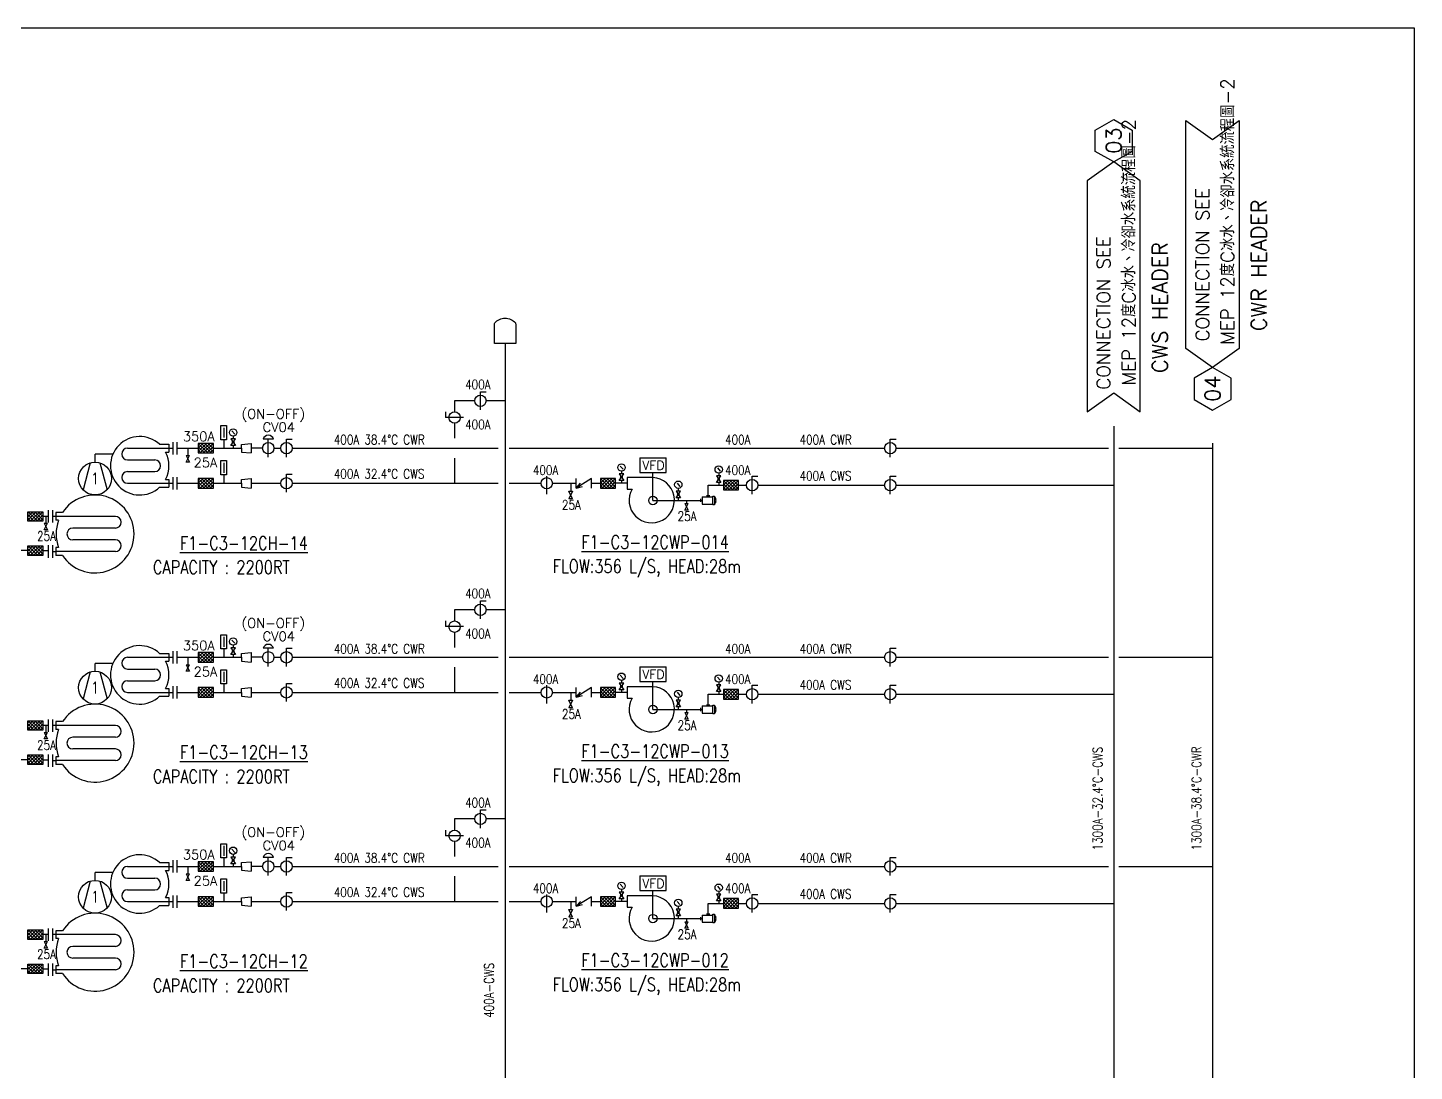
# Model space of a CAD drawing. Header units: millimetres. Extents: x 29 to 762, y -2577 to -1931.
# Drawn here: x 410.6 to 761.7, y -2195.6 to -1931.2 of the extents above; entities that cross this region are included whole.
import ezdxf
from ezdxf.enums import TextEntityAlignment as Align

# ---------------------------------------------------------------- set-up
doc = ezdxf.new("R2010")
doc.units = ezdxf.units.MM
for name, color, linetype in [('M-CWTR-COND', 6, 'Continuous'), ('M-CWTR-TEXT', 7, 'Continuous'), ('M-CWTR-VAVE', 2, 'Continuous'), ('M-HVAC-VALVE-FUTURE', 8, 'Continuous'), ('M-P-CWS-D-32.4', 17, 'Continuous'), ('M-P-TXT2.5', 7, 'Continuous'), ('TXT3', 246, 'Continuous')]:
    doc.layers.add(name, color=color, linetype=linetype)
doc.styles.add('AA-TXT', font='simplex.shx', dxfattribs={"width": 0.8, "bigfont": 'chineset.shx'})
doc.styles.add('LK-TXT2-P', font='romans.shx', dxfattribs={"width": 0.8, "bigfont": 'chineset.shx'})
doc.styles.add('LK-TXT3-P', font='romans.shx', dxfattribs={"bigfont": 'chineset.shx'})

# ---------------------------------------------------------------- blocks, each defined once
blk = doc.blocks.new('THERMOMETER')
for p, q in [((-0.38, 1.13), (-0.38, 3.01)), ((-0.38, 3.01), (0.38, 3.01)), ((0, 2.72), (0, 1.41)), ((0.38, 3.01), (0.38, 1.13)), ((0.38, 1.13), (-0.38, 1.13)), ((0, 1.13), (0, 0))]:
    blk.add_line(p, q)
blk = doc.blocks.new('PG-69')
h = blk.add_hatch(color=256)
h.dxf.hatch_style = 1
edge = h.paths.add_edge_path()
edge.add_arc((0, 1.06), 0.15, 0, 360)
for p, q in [((-0.22, 3.02), (0.28, 2.46)), ((0, 2.12), (0, 1.65)), ((0, 0.47), (0, 0))]:
    blk.add_line(p, q)
blk.add_lwpolyline([(0.4, 1.65), (-0.4, 1.65), (0.4, 0.47), (-0.4, 0.47)], close=True)
for centre, radius in [((0, 2.76), 0.642), ((0, 1.06), 0.15)]:
    blk.add_circle(centre, radius)
blk = doc.blocks.new('A$Cfc6db952')
for p, q in [((-3.43, 11.23), (3.43, 11.23)), ((-3.43, 11.23), (-3.43, 7.39)), ((3.43, 7.39), (3.43, 11.23)), ((-3.43, 7.39), (3.43, 7.39)), ((0, 0), (0, 7.39)), ((-6.76, 6), (-6.76, 3)), ((0, 6), (-6.76, 6)), ((-6.76, 3), (-5.5, 3))]:
    blk.add_line(p, q)
blk.add_circle((0, 0), 1.12)
blk.add_arc((-0.32, 0.05), 5.96, 150.3127, 86.8785)
at = {"style": 'AA-TXT'}
blk.add_text('VFD', height=2.4, dxfattribs=at).set_placement((-2.81, 8.04))
blk = doc.blocks.new('A$C24027b19')
for p, q in [((-42183.9, -4.5), (-42183.9, 4.5)), ((-42183.9, 0), (-42180.3, 0)), ((-42180.3, 10.6), (-42180.3, -10.6)), ((-42180.3, 10.6), (-42148.6, 10.6)), ((-42167, 14.2), (-42157.6, 14.2)), ((-42162.3, 14.2), (-42162.3, 10.6)), ((-42180.3, -10.6), (-42148.6, -10.6))]:
    blk.add_line(p, q)
blk.add_lwpolyline([(-42148.6, 12.8), (-42143.2, 12.8), (-42143.2, -12.8), (-42148.6, -12.8)], close=True)
blk.add_arc((-42153.5, 0), 14.9, 313.3726, 46.6274)
blk = doc.blocks.new('A$C8655640d')
for p, q in [((29.18, 29.82), (31.64, 29.82)), ((29.18, 29.82), (31.64, 29.82)), ((31.64, 29.82), (31.64, 27.77)), ((31.64, 29.82), (31.64, 27.77)), ((32.78, 27.17), (32.78, 30.43)), ((33.83, 27.17), (33.83, 30.43)), ((12.2, 25.14), (12.2, 27.21)), ((16.89, 27.21), (12.2, 27.21)), ((20.75, 28.8), (31.64, 28.8)), ((20.75, 25.72), (27.91, 25.72)), ((30.75, 27.77), (31.64, 27.77)), ((30.75, 27.77), (31.64, 27.77)), ((31.64, 28.8), (32.78, 28.8)), ((10.96, 24.96), (9.06, 17.85)), ((13.44, 24.96), (15.35, 17.85)), ((20.75, 22.65), (27.91, 22.65)), ((20.75, 19.57), (31.64, 19.57)), ((29.18, 18.54), (31.64, 18.54)), ((29.18, 18.54), (31.64, 18.54)), ((30.75, 20.59), (31.64, 20.59)), ((30.75, 20.59), (31.64, 20.59)), ((31.64, 20.59), (31.64, 18.54)), ((31.64, 20.59), (31.64, 18.54)), ((31.64, 19.57), (32.78, 19.57)), ((32.78, 17.94), (32.78, 21.2)), ((33.83, 17.94), (33.83, 21.2)), ((0, 9.23), (0, 12.49)), ((1.06, 9.23), (1.06, 12.49)), ((1.89, 11.88), (1.89, 9.83)), ((1.89, 11.88), (1.89, 9.83)), ((3.64, 11.88), (1.89, 11.88)), ((3.64, 11.88), (1.89, 11.88)), ((1.89, 10.86), (1.06, 10.86)), ((17.54, 10.86), (1.89, 10.86)), ((2.6, 9.83), (1.89, 9.83)), ((2.6, 9.83), (1.89, 9.83)), ((17.54, 7.78), (6.34, 7.78)), ((17.54, 4.71), (6.34, 4.71)), ((0, 0), (0, 3.26)), ((1.06, 0), (1.06, 3.26)), ((1.06, 1.63), (1.89, 1.63)), ((1.89, 2.66), (1.89, 0.61)), ((1.89, 2.66), (1.89, 0.61)), ((2.6, 2.66), (1.89, 2.66)), ((2.6, 2.66), (1.89, 2.66)), ((17.54, 1.63), (1.89, 1.63)), ((3.64, 0.61), (1.89, 0.61)), ((3.64, 0.61), (1.89, 0.61))]:
    blk.add_line(p, q)
blk.add_circle((12.2, 20.82), 4.32)
for centre, radius, start, end in [((23.95, 24.18), 7.69, 47.1666, 312.8334), ((20.75, 27.26), 1.54, 90, 270), ((27.91, 24.18), 1.54, 270, 90), ((23.95, 24.18), 7.69, 332.1819, 27.8181), ((20.75, 21.11), 1.54, 90, 270), ((12.2, 6.24), 10.25, 213.367, 146.633), ((12.2, 6.24), 10.25, 159.5127, 200.4873), ((6.34, 6.24), 1.54, 90, 270), ((17.54, 9.32), 1.54, 270.0002, 90), ((17.54, 3.17), 1.54, 270.0002, 89.9998)]:
    blk.add_arc(centre, radius, start, end)
at = {"style": 'AA-TXT', "width": 0.8}
blk.add_text('1', height=3, dxfattribs=at).set_placement((12.19, 20.82), align=Align.MIDDLE)
blk = doc.blocks.new('15A-12')
blk.add_lwpolyline([(19, 10.5), (0, 10.5), (0, -10.5), (19, -10.5, 0.114945), (20.4, -10.2, 0.453355), (20.4, 10.2, 0.114945)], format="xyb", close=True)

msp = doc.modelspace()

# ---------------------------------------------------------------- hatches: boundary and pattern name
at = {"layer": 'M-HVAC-VALVE-FUTURE'}
h = msp.add_hatch(dxfattribs=at)
h.set_pattern_fill('ANSI37', color=256, scale=4.816231, style=0)
h.set_pattern_definition([(135, (700.4328, -2379.39875), (0.42569874, 0.42569874), []), (45, (700.4328, -2379.39875), (0.42569874, -0.42569874), [])])
h.paths.add_polyline_path([(457.65, -2036.53), (453.8, -2036.53), (453.8, -2038.94), (457.65, -2038.94)])
h = msp.add_hatch(dxfattribs=at)
h.set_pattern_fill('ANSI37', color=256, scale=4.816231, style=0)
h.set_pattern_definition([(135, (700.4328, -2388.2857), (0.42569874, 0.42569874), []), (45, (700.4328, -2388.2857), (0.42569874, -0.42569874), [])])
h.paths.add_polyline_path([(457.65, -2045.41), (453.8, -2045.41), (453.8, -2047.83), (457.65, -2047.83)])
h = msp.add_hatch(dxfattribs=at)
h.set_pattern_fill('ANSI37', color=256, scale=4.816231, style=0)
h.set_pattern_definition([(135, (802.27385, -2388.2857), (0.42569874, 0.42569874), []), (45, (802.27385, -2388.2857), (0.42569874, -0.42569874), [])])
h.paths.add_polyline_path([(559.49, -2045.41), (555.64, -2045.41), (555.64, -2047.83), (559.49, -2047.83)])
h = msp.add_hatch(dxfattribs=at)
h.set_pattern_fill('ANSI37', color=256, scale=4.816231, style=0)
h.set_pattern_definition([(135, (833.4203, -2388.7688), (0.42569874, 0.42569874), []), (45, (833.4203, -2388.7688), (0.42569874, -0.42569874), [])])
h.paths.add_polyline_path([(590.64, -2045.9), (586.79, -2045.9), (586.79, -2048.31), (590.64, -2048.31)])
h = msp.add_hatch(dxfattribs=at)
h.set_pattern_fill('ANSI37', color=256, scale=4.816231, style=0)
h.set_pattern_definition([(45, (167.8228, -2396.67895), (-0.42569874, 0.42569874), []), (135, (167.8228, -2396.67895), (-0.42569874, -0.42569874), [])])
h.paths.add_polyline_path([(410.6, -2053.81), (414.46, -2053.81), (414.46, -2056.22), (410.6, -2056.22)])
h = msp.add_hatch(dxfattribs=at)
h.set_pattern_fill('ANSI37', color=256, scale=4.816231, style=0)
h.set_pattern_definition([(45, (167.8228, -2405.34817), (-0.42569874, 0.42569874), []), (135, (167.8228, -2405.34817), (-0.42569874, -0.42569874), [])])
h.paths.add_polyline_path([(410.6, -2062.48), (414.46, -2062.48), (414.46, -2064.89), (410.6, -2064.89)])
h = msp.add_hatch(dxfattribs=at)
h.set_pattern_fill('ANSI37', color=256, scale=4.816231, style=0)
h.set_pattern_definition([(135, (700.4328, -2432.3773), (0.42569874, 0.42569874), []), (45, (700.4328, -2432.3773), (0.42569874, -0.42569874), [])])
h.paths.add_polyline_path([(457.65, -2089.51), (453.8, -2089.51), (453.8, -2091.92), (457.65, -2091.92)])
h = msp.add_hatch(dxfattribs=at)
h.set_pattern_fill('ANSI37', color=256, scale=4.816231, style=0)
h.set_pattern_definition([(135, (700.4328, -2441.26426), (0.42569874, 0.42569874), []), (45, (700.4328, -2441.26426), (0.42569874, -0.42569874), [])])
h.paths.add_polyline_path([(457.65, -2098.39), (453.8, -2098.39), (453.8, -2100.81), (457.65, -2100.81)])
h = msp.add_hatch(dxfattribs=at)
h.set_pattern_fill('ANSI37', color=256, scale=4.816231, style=0)
h.set_pattern_definition([(135, (802.27385, -2441.26426), (0.42569874, 0.42569874), []), (45, (802.27385, -2441.26426), (0.42569874, -0.42569874), [])])
h.paths.add_polyline_path([(559.49, -2098.39), (555.64, -2098.39), (555.64, -2100.81), (559.49, -2100.81)])
h = msp.add_hatch(dxfattribs=at)
h.set_pattern_fill('ANSI37', color=256, scale=4.816231, style=0)
h.set_pattern_definition([(135, (833.4203, -2441.74736), (0.42569874, 0.42569874), []), (45, (833.4203, -2441.74736), (0.42569874, -0.42569874), [])])
h.paths.add_polyline_path([(590.64, -2098.88), (586.79, -2098.88), (586.79, -2101.29), (590.64, -2101.29)])
h = msp.add_hatch(dxfattribs=at)
h.set_pattern_fill('ANSI37', color=256, scale=4.816231, style=0)
h.set_pattern_definition([(45, (167.8228, -2449.6575), (-0.42569874, 0.42569874), []), (135, (167.8228, -2449.6575), (-0.42569874, -0.42569874), [])])
h.paths.add_polyline_path([(410.6, -2106.79), (414.46, -2106.79), (414.46, -2109.2), (410.6, -2109.2)])
h = msp.add_hatch(dxfattribs=at)
h.set_pattern_fill('ANSI37', color=256, scale=4.816231, style=0)
h.set_pattern_definition([(45, (167.8228, -2458.3267), (-0.42569874, 0.42569874), []), (135, (167.8228, -2458.3267), (-0.42569874, -0.42569874), [])])
h.paths.add_polyline_path([(410.6, -2115.45), (414.46, -2115.45), (414.46, -2117.87), (410.6, -2117.87)])
h = msp.add_hatch(dxfattribs=at)
h.set_pattern_fill('ANSI37', color=256, scale=4.816231, style=0)
h.set_pattern_definition([(135, (700.4328, -2485.35584), (0.42569874, 0.42569874), []), (45, (700.4328, -2485.35584), (0.42569874, -0.42569874), [])])
h.paths.add_polyline_path([(457.65, -2142.48), (453.8, -2142.48), (453.8, -2144.9), (457.65, -2144.9)])
h = msp.add_hatch(dxfattribs=at)
h.set_pattern_fill('ANSI37', color=256, scale=4.816231, style=0)
h.set_pattern_definition([(135, (700.4328, -2494.2428), (0.42569874, 0.42569874), []), (45, (700.4328, -2494.2428), (0.42569874, -0.42569874), [])])
h.paths.add_polyline_path([(457.65, -2151.37), (453.8, -2151.37), (453.8, -2153.78), (457.65, -2153.78)])
h = msp.add_hatch(dxfattribs=at)
h.set_pattern_fill('ANSI37', color=256, scale=4.816231, style=0)
h.set_pattern_definition([(135, (802.27385, -2494.2428), (0.42569874, 0.42569874), []), (45, (802.27385, -2494.2428), (0.42569874, -0.42569874), [])])
h.paths.add_polyline_path([(559.49, -2151.37), (555.64, -2151.37), (555.64, -2153.78), (559.49, -2153.78)])
h = msp.add_hatch(dxfattribs=at)
h.set_pattern_fill('ANSI37', color=256, scale=4.816231, style=0)
h.set_pattern_definition([(135, (833.4203, -2494.7259), (0.42569874, 0.42569874), []), (45, (833.4203, -2494.7259), (0.42569874, -0.42569874), [])])
h.paths.add_polyline_path([(590.64, -2151.85), (586.79, -2151.85), (586.79, -2154.27), (590.64, -2154.27)])
h = msp.add_hatch(dxfattribs=at)
h.set_pattern_fill('ANSI37', color=256, scale=4.816231, style=0)
h.set_pattern_definition([(45, (167.8228, -2502.63605), (-0.42569874, 0.42569874), []), (135, (167.8228, -2502.63605), (-0.42569874, -0.42569874), [])])
h.paths.add_polyline_path([(410.6, -2159.76), (414.46, -2159.76), (414.46, -2162.18), (410.6, -2162.18)])
h = msp.add_hatch(dxfattribs=at)
h.set_pattern_fill('ANSI37', color=256, scale=4.816231, style=0)
h.set_pattern_definition([(45, (167.8228, -2511.30526), (-0.42569874, 0.42569874), []), (135, (167.8228, -2511.30526), (-0.42569874, -0.42569874), [])])
h.paths.add_polyline_path([(410.6, -2168.43), (414.46, -2168.43), (414.46, -2170.85), (410.6, -2170.85)])

# ---------------------------------------------------------------- linework, layer by layer
at = {"layer": 'DefPoints'}
for points in [[(31.33, -1931.2), (761.73, -1931.2), (761.73, -2500.38), (31.33, -2500.38)], [(761.73, -2500.38), (31.33, -2500.38), (31.33, -1931.2), (761.73, -1931.2)]]:
    msp.add_lwpolyline(points, close=True, dxfattribs=at)
at = {"layer": 'M-CWTR-COND'}
for p, q in [((710.66, -2036.47), (710.66, -2273.58)), ((630.49, -2037.73), (684.32, -2037.73)), ((686.89, -2037.73), (710.66, -2037.73)), ((630.49, -2090.71), (684.32, -2090.71)), ((686.89, -2090.71), (710.66, -2090.71)), ((630.49, -2143.69), (684.32, -2143.69)), ((686.89, -2143.69), (710.66, -2143.69))]:
    msp.add_line(p, q, dxfattribs=at)
at = {"layer": 'M-CWTR-VAVE'}
for p, q in [((629.04, -2035.45), (630.49, -2035.45)), ((629.04, -2040.02), (629.04, -2035.45)), ((629.04, -2044.82), (630.49, -2044.82)), ((629.04, -2049.39), (629.04, -2044.82)), ((629.04, -2088.43), (630.49, -2088.43)), ((629.04, -2093), (629.04, -2088.43)), ((629.04, -2097.8), (630.49, -2097.8)), ((629.04, -2102.37), (629.04, -2097.8)), ((629.04, -2141.41), (630.49, -2141.41)), ((629.04, -2145.97), (629.04, -2141.41)), ((629.04, -2150.78), (630.49, -2150.78)), ((629.04, -2155.34), (629.04, -2150.78))]:
    msp.add_line(p, q, dxfattribs=at)
for centre in [(629.04, -2037.73), (629.04, -2047.1), (629.04, -2090.71), (629.04, -2100.08), (629.04, -2143.69), (629.04, -2153.06)]:
    msp.add_circle(centre, 1.44, dxfattribs=at)
at = {"layer": 'M-HVAC-VALVE-FUTURE'}
for p, q in [((518.71, -2025.71), (518.71, -2028.51)), ((523.79, -2025.71), (518.71, -2025.71)), ((525.23, -2027.99), (525.23, -2023.42)), ((525.23, -2023.42), (526.68, -2023.42)), ((516.43, -2028.51), (516.43, -2029.96)), ((520.99, -2029.96), (516.43, -2029.96)), ((518.71, -2031.4), (518.71, -2035.21)), ((457.65, -2036.53), (453.8, -2036.53)), ((453.8, -2036.53), (453.8, -2038.94)), ((457.65, -2038.94), (457.65, -2036.53)), ((464.74, -2036.77), (467.15, -2036.53)), ((467.15, -2036.53), (467.15, -2038.94)), ((472.87, -2035.45), (470.19, -2035.45)), ((471.53, -2040.02), (471.53, -2035.45)), ((476.13, -2035.45), (477.58, -2035.45)), ((476.13, -2040.02), (476.13, -2035.45)), ((448.49, -2037.73), (453.8, -2037.73)), ((450.73, -2039.59), (451.56, -2039.59)), ((450.73, -2041.26), (451.56, -2039.59)), ((450.73, -2039.59), (451.56, -2041.26)), ((451.15, -2037.73), (451.15, -2039.59)), ((453.8, -2038.94), (457.65, -2038.94)), ((457.65, -2037.73), (464.74, -2037.73)), ((464.74, -2037.73), (464.74, -2036.77)), ((464.74, -2037.73), (464.74, -2038.7)), ((464.74, -2038.7), (467.15, -2038.94)), ((470.09, -2037.73), (467.15, -2037.73)), ((472.98, -2037.73), (474.68, -2037.73)), ((477.57, -2037.73), (529.75, -2037.73)), ((532.51, -2037.73), (627.6, -2037.73)), ((451.56, -2041.26), (450.73, -2041.26)), ((518.71, -2040.23), (518.71, -2046.62)), ((448.49, -2046.62), (453.8, -2046.62)), ((457.65, -2045.41), (453.8, -2045.41)), ((453.8, -2045.41), (453.8, -2047.83)), ((457.65, -2047.83), (457.65, -2045.41)), ((457.65, -2046.62), (464.74, -2046.62)), ((464.74, -2045.66), (467.15, -2045.41)), ((464.74, -2046.62), (464.74, -2045.66)), ((464.74, -2046.62), (464.74, -2047.59)), ((467.15, -2045.41), (467.15, -2047.83)), ((467.15, -2046.62), (474.68, -2046.62)), ((476.13, -2044.34), (477.58, -2044.34)), ((476.13, -2048.9), (476.13, -2044.34)), ((477.57, -2046.62), (529.75, -2046.62)), ((532.51, -2046.62), (540.59, -2046.62)), ((542.04, -2049.39), (542.04, -2044.82)), ((543.48, -2046.62), (549.5, -2046.62)), ((548.1, -2046.62), (548.1, -2048.61)), ((549.5, -2047.83), (549.5, -2045.41)), ((553.35, -2045.41), (549.5, -2047.83)), ((549.5, -2047.83), (550.57, -2046.59)), ((553.35, -2047.83), (553.35, -2045.41)), ((553.35, -2046.62), (555.64, -2046.62)), ((555.64, -2045.41), (555.64, -2047.83)), ((559.49, -2045.41), (555.64, -2045.41)), ((559.49, -2047.83), (559.49, -2045.41)), ((562.43, -2046.62), (559.49, -2046.62)), ((590.64, -2045.9), (586.79, -2045.9)), ((586.79, -2045.9), (586.79, -2048.31)), ((590.64, -2048.31), (590.64, -2045.9)), ((594.05, -2049.39), (594.05, -2044.82)), ((594.05, -2044.82), (595.5, -2044.82)), ((453.8, -2047.83), (457.65, -2047.83)), ((464.74, -2047.59), (467.15, -2047.83)), ((548.58, -2048.61), (547.62, -2050.54)), ((548.58, -2050.54), (547.62, -2048.61)), ((547.62, -2048.61), (548.58, -2048.61)), ((548.58, -2050.54), (547.62, -2050.54)), ((549.5, -2047.83), (551.08, -2047.4)), ((555.64, -2047.83), (559.49, -2047.83)), ((582.9, -2047.1), (586.79, -2047.1)), ((582.9, -2049.74), (582.9, -2047.1)), ((586.79, -2048.31), (590.64, -2048.31)), ((590.64, -2047.1), (592.61, -2047.1)), ((595.5, -2047.1), (627.6, -2047.1)), ((410.6, -2056.22), (410.6, -2053.81)), ((410.6, -2053.81), (414.46, -2053.81)), ((414.46, -2053.81), (414.46, -2056.22)), ((568.94, -2050.96), (581.05, -2050.96)), ((577, -2051.73), (577.83, -2051.73)), ((577, -2053.4), (577.83, -2051.73)), ((577, -2051.73), (577.83, -2053.4)), ((577.83, -2053.4), (577, -2053.4)), ((577.42, -2050.96), (577.42, -2051.73)), ((414.46, -2056.22), (410.6, -2056.22)), ((415.9, -2055.01), (414.46, -2055.01)), ((414.76, -2056.75), (415.6, -2056.75)), ((414.76, -2058.42), (415.6, -2056.75)), ((414.76, -2056.75), (415.6, -2058.42)), ((415.18, -2055.01), (415.18, -2056.75)), ((415.6, -2058.42), (414.76, -2058.42)), ((410.6, -2063.68), (405.52, -2063.68)), ((410.6, -2064.89), (410.6, -2062.48)), ((410.6, -2062.48), (414.46, -2062.48)), ((414.46, -2062.48), (414.46, -2064.89)), ((414.46, -2063.68), (415.9, -2063.68)), ((414.46, -2064.89), (410.6, -2064.89)), ((525.23, -2080.97), (525.23, -2076.4)), ((525.23, -2076.4), (526.68, -2076.4)), ((516.43, -2081.49), (516.43, -2082.94)), ((518.71, -2078.68), (518.71, -2081.49)), ((523.79, -2078.68), (518.71, -2078.68)), ((520.99, -2082.94), (516.43, -2082.94)), ((518.71, -2084.38), (518.71, -2088.19)), ((472.87, -2088.43), (470.19, -2088.43)), ((471.53, -2093), (471.53, -2088.43)), ((476.13, -2088.43), (477.58, -2088.43)), ((476.13, -2093), (476.13, -2088.43)), ((448.49, -2090.71), (453.8, -2090.71)), ((450.73, -2092.57), (451.56, -2092.57)), ((450.73, -2094.23), (451.56, -2092.57)), ((450.73, -2092.57), (451.56, -2094.23)), ((451.15, -2090.71), (451.15, -2092.57)), ((457.65, -2089.51), (453.8, -2089.51)), ((453.8, -2089.51), (453.8, -2091.92)), ((453.8, -2091.92), (457.65, -2091.92)), ((457.65, -2091.92), (457.65, -2089.51)), ((457.65, -2090.71), (464.74, -2090.71)), ((464.74, -2089.75), (467.15, -2089.51)), ((464.74, -2090.71), (464.74, -2089.75)), ((464.74, -2090.71), (464.74, -2091.68)), ((464.74, -2091.68), (467.15, -2091.92)), ((467.15, -2089.51), (467.15, -2091.92)), ((470.09, -2090.71), (467.15, -2090.71)), ((472.98, -2090.71), (474.68, -2090.71)), ((477.57, -2090.71), (529.75, -2090.71)), ((532.51, -2090.71), (627.6, -2090.71)), ((451.56, -2094.23), (450.73, -2094.23)), ((518.71, -2093.2), (518.71, -2099.6)), ((448.49, -2099.6), (453.8, -2099.6)), ((457.65, -2098.39), (453.8, -2098.39)), ((453.8, -2098.39), (453.8, -2100.81)), ((457.65, -2100.81), (457.65, -2098.39)), ((457.65, -2099.6), (464.74, -2099.6)), ((464.74, -2098.63), (467.15, -2098.39)), ((464.74, -2099.6), (464.74, -2098.63)), ((464.74, -2099.6), (464.74, -2100.56)), ((467.15, -2098.39), (467.15, -2100.81)), ((467.15, -2099.6), (474.68, -2099.6)), ((476.13, -2097.32), (477.58, -2097.32)), ((476.13, -2101.88), (476.13, -2097.32)), ((477.57, -2099.6), (529.75, -2099.6)), ((532.51, -2099.6), (540.59, -2099.6)), ((542.04, -2102.37), (542.04, -2097.8)), ((543.48, -2099.6), (549.5, -2099.6)), ((548.1, -2099.6), (548.1, -2101.59)), ((549.5, -2100.81), (549.5, -2098.39)), ((553.35, -2098.39), (549.5, -2100.81)), ((549.5, -2100.81), (550.57, -2099.57)), ((553.35, -2100.81), (553.35, -2098.39)), ((553.35, -2099.6), (555.64, -2099.6)), ((555.64, -2098.39), (555.64, -2100.81)), ((559.49, -2098.39), (555.64, -2098.39)), ((559.49, -2100.81), (559.49, -2098.39)), ((562.43, -2099.6), (559.49, -2099.6)), ((590.64, -2098.88), (586.79, -2098.88)), ((586.79, -2098.88), (586.79, -2101.29)), ((590.64, -2101.29), (590.64, -2098.88)), ((594.05, -2102.37), (594.05, -2097.8)), ((594.05, -2097.8), (595.5, -2097.8)), ((453.8, -2100.81), (457.65, -2100.81)), ((464.74, -2100.56), (467.15, -2100.81)), ((548.58, -2101.59), (547.62, -2103.52)), ((548.58, -2103.52), (547.62, -2101.59)), ((547.62, -2101.59), (548.58, -2101.59)), ((549.5, -2100.81), (551.08, -2100.38)), ((555.64, -2100.81), (559.49, -2100.81)), ((582.9, -2100.08), (586.79, -2100.08)), ((582.9, -2102.72), (582.9, -2100.08)), ((586.79, -2101.29), (590.64, -2101.29)), ((590.64, -2100.08), (592.61, -2100.08)), ((595.5, -2100.08), (627.6, -2100.08)), ((548.58, -2103.52), (547.62, -2103.52)), ((568.94, -2103.93), (581.05, -2103.93)), ((577, -2104.71), (577.83, -2104.71)), ((577, -2106.38), (577.83, -2104.71)), ((577, -2104.71), (577.83, -2106.38)), ((577.83, -2106.38), (577, -2106.38)), ((577.42, -2103.93), (577.42, -2104.71)), ((410.6, -2109.2), (410.6, -2106.79)), ((410.6, -2106.79), (414.46, -2106.79)), ((414.46, -2109.2), (410.6, -2109.2)), ((414.46, -2106.79), (414.46, -2109.2)), ((415.9, -2107.99), (414.46, -2107.99)), ((414.76, -2109.73), (415.6, -2109.73)), ((414.76, -2111.4), (415.6, -2109.73)), ((414.76, -2109.73), (415.6, -2111.4)), ((415.18, -2107.99), (415.18, -2109.73)), ((415.6, -2111.4), (414.76, -2111.4)), ((410.6, -2116.66), (405.52, -2116.66)), ((410.6, -2117.87), (410.6, -2115.45)), ((410.6, -2115.45), (414.46, -2115.45)), ((414.46, -2115.45), (414.46, -2117.87)), ((414.46, -2116.66), (415.9, -2116.66)), ((414.46, -2117.87), (410.6, -2117.87)), ((525.23, -2133.95), (525.23, -2129.38)), ((525.23, -2129.38), (526.68, -2129.38)), ((516.43, -2134.47), (516.43, -2135.92)), ((518.71, -2131.66), (518.71, -2134.47)), ((523.79, -2131.66), (518.71, -2131.66)), ((520.99, -2135.92), (516.43, -2135.92)), ((518.71, -2137.36), (518.71, -2141.17)), ((472.87, -2141.41), (470.19, -2141.41)), ((471.53, -2145.97), (471.53, -2141.41)), ((476.13, -2141.41), (477.58, -2141.41)), ((476.13, -2145.97), (476.13, -2141.41)), ((448.49, -2143.69), (453.8, -2143.69)), ((451.15, -2143.69), (451.15, -2145.55)), ((457.65, -2142.48), (453.8, -2142.48)), ((453.8, -2142.48), (453.8, -2144.9)), ((453.8, -2144.9), (457.65, -2144.9)), ((457.65, -2144.9), (457.65, -2142.48)), ((457.65, -2143.69), (464.74, -2143.69)), ((464.74, -2142.73), (467.15, -2142.48)), ((464.74, -2143.69), (464.74, -2142.73)), ((464.74, -2143.69), (464.74, -2144.66)), ((464.74, -2144.66), (467.15, -2144.9)), ((467.15, -2142.48), (467.15, -2144.9)), ((470.09, -2143.69), (467.15, -2143.69)), ((472.98, -2143.69), (474.68, -2143.69)), ((477.57, -2143.69), (529.75, -2143.69)), ((532.51, -2143.69), (627.6, -2143.69)), ((450.73, -2145.55), (451.56, -2145.55)), ((450.73, -2147.21), (451.56, -2145.55)), ((450.73, -2145.55), (451.56, -2147.21)), ((451.56, -2147.21), (450.73, -2147.21)), ((518.71, -2146.18), (518.71, -2152.58)), ((457.65, -2151.37), (453.8, -2151.37)), ((453.8, -2151.37), (453.8, -2153.78)), ((457.65, -2153.78), (457.65, -2151.37)), ((464.74, -2151.61), (467.15, -2151.37)), ((464.74, -2152.58), (464.74, -2151.61)), ((467.15, -2151.37), (467.15, -2153.78)), ((476.13, -2150.29), (477.58, -2150.29)), ((476.13, -2154.86), (476.13, -2150.29)), ((542.04, -2155.34), (542.04, -2150.78)), ((549.5, -2153.78), (549.5, -2151.37)), ((553.35, -2151.37), (549.5, -2153.78)), ((553.35, -2153.78), (553.35, -2151.37)), ((555.64, -2151.37), (555.64, -2153.78)), ((559.49, -2151.37), (555.64, -2151.37)), ((559.49, -2153.78), (559.49, -2151.37)), ((590.64, -2151.85), (586.79, -2151.85)), ((586.79, -2151.85), (586.79, -2154.27)), ((590.64, -2154.27), (590.64, -2151.85)), ((594.05, -2155.34), (594.05, -2150.78)), ((594.05, -2150.78), (595.5, -2150.78)), ((448.49, -2152.58), (453.8, -2152.58)), ((453.8, -2153.78), (457.65, -2153.78)), ((457.65, -2152.58), (464.74, -2152.58)), ((464.74, -2152.58), (464.74, -2153.54)), ((464.74, -2153.54), (467.15, -2153.78)), ((467.15, -2152.58), (474.68, -2152.58)), ((477.57, -2152.58), (529.75, -2152.58)), ((532.51, -2152.58), (540.59, -2152.58)), ((543.48, -2152.58), (549.5, -2152.58)), ((548.58, -2154.57), (547.62, -2156.5)), ((548.58, -2156.5), (547.62, -2154.57)), ((547.62, -2154.57), (548.58, -2154.57)), ((548.1, -2152.58), (548.1, -2154.57)), ((549.5, -2153.78), (550.57, -2152.55)), ((549.5, -2153.78), (551.08, -2153.36)), ((553.35, -2152.58), (555.64, -2152.58)), ((555.64, -2153.78), (559.49, -2153.78)), ((562.43, -2152.58), (559.49, -2152.58)), ((582.9, -2153.06), (586.79, -2153.06)), ((582.9, -2155.7), (582.9, -2153.06)), ((586.79, -2154.27), (590.64, -2154.27)), ((590.64, -2153.06), (592.61, -2153.06)), ((595.5, -2153.06), (627.6, -2153.06)), ((548.58, -2156.5), (547.62, -2156.5)), ((568.94, -2156.91), (581.05, -2156.91)), ((577, -2157.69), (577.83, -2157.69)), ((577, -2159.35), (577.83, -2157.69)), ((577, -2157.69), (577.83, -2159.35)), ((577.83, -2159.35), (577, -2159.35)), ((577.42, -2156.91), (577.42, -2157.69)), ((410.6, -2162.18), (410.6, -2159.76)), ((410.6, -2159.76), (414.46, -2159.76)), ((414.46, -2162.18), (410.6, -2162.18)), ((414.46, -2159.76), (414.46, -2162.18)), ((415.9, -2160.97), (414.46, -2160.97)), ((414.76, -2162.71), (415.6, -2162.71)), ((414.76, -2164.37), (415.6, -2162.71)), ((414.76, -2162.71), (415.6, -2164.37)), ((415.18, -2160.97), (415.18, -2162.71)), ((415.6, -2164.37), (414.76, -2164.37)), ((410.6, -2169.64), (405.52, -2169.64)), ((410.6, -2170.85), (410.6, -2168.43)), ((410.6, -2168.43), (414.46, -2168.43)), ((414.46, -2168.43), (414.46, -2170.85)), ((414.46, -2169.64), (415.9, -2169.64)), ((414.46, -2170.85), (410.6, -2170.85))]:
    msp.add_line(p, q, dxfattribs=at)
for centre in [(525.23, -2025.71), (518.71, -2029.96), (471.53, -2037.73), (476.13, -2037.73), (476.13, -2046.62), (542.04, -2046.62), (594.05, -2047.1), (525.23, -2078.68), (518.71, -2082.94), (471.53, -2090.71), (476.13, -2090.71), (476.13, -2099.6), (542.04, -2099.6), (594.05, -2100.08), (525.23, -2131.66), (518.71, -2135.92), (471.53, -2143.69), (476.13, -2143.69), (476.13, -2152.58), (542.04, -2152.58), (594.05, -2153.06)]:
    msp.add_circle(centre, 1.44, dxfattribs=at)
for centre in [(471.53, -2035.85), (471.53, -2088.82), (471.53, -2141.8)]:
    msp.add_arc(centre, 1.4, 16.4573, 163.5427, dxfattribs=at)
at = {"layer": 'M-P-CWS-D-32.4'}
for p, q in [((531.49, -2011.19), (531.49, -2273.58)), ((531.49, -2025.71), (526.68, -2025.71)), ((685.61, -2032.13), (685.61, -2273.58)), ((630.49, -2047.1), (685.61, -2047.1)), ((531.49, -2078.68), (526.68, -2078.68)), ((630.49, -2100.08), (685.61, -2100.08)), ((531.49, -2131.66), (526.68, -2131.66)), ((630.49, -2153.06), (685.61, -2153.06))]:
    msp.add_line(p, q, dxfattribs=at)
at = {"layer": 'TXT3'}
for points in [[(685.61, -1965.21), (680.94, -1962.52), (680.94, -1957.12), (685.61, -1954.42), (690.28, -1957.12), (690.28, -1962.52)], [(710.66, -2017.27), (705.98, -2019.97), (705.98, -2025.36), (710.66, -2028.06), (715.33, -2025.36), (715.33, -2019.97)]]:
    msp.add_lwpolyline(points, close=True, dxfattribs=at)
for points in [[(710.66, -2017.27), (703.91, -2012.45), (703.91, -1954.73), (710.66, -1959.54), (717.4, -1954.73), (717.4, -2012.45), (710.66, -2017.27)], [(685.61, -1965.21), (678.87, -1970.03), (678.87, -2028.54), (685.61, -2023.72), (692.36, -2028.54), (692.36, -1970.03), (685.61, -1965.21)]]:
    msp.add_lwpolyline(points, dxfattribs=at)

# ---------------------------------------------------------------- block references
at = {"layer": 'M-HVAC-VALVE-FUTURE'}
for name, p, xscale, yscale, zscale in [('THERMOMETER', (460.23, -2037.73), 1.907227672663015, 1.907227672663015, 1.907227672663015), ('PG-69', (462.64, -2037.73), 1.444869448987132, 1.444869448987132, 1.444869448987132), ('A$C8655640d', (415.9, -2065.47), 0.9632462993247549, 0.9632462993247549, 0.9632462993247549), ('THERMOMETER', (460.23, -2046.62), 1.907227672663015, 1.907227672663015, 1.907227672663015), ('PG-69', (560.96, -2046.62), 1.444869448987132, 1.444869448987132, 1.444869448987132), ('A$Cfc6db952', (568.94, -2050.96), 0.9632462993247549, 0.9632462993247549, 0.9632462993247549), ('PG-69', (585.58, -2047.1), 1.444869448987132, 1.444869448987132, 1.444869448987132), ('PG-69', (575.36, -2050.96), 1.444869448987132, 1.444869448987132, 1.444869448987132), ('A$C24027b19', (4187.78, -2050.96), 0.0855000547874901, 0.0855000547874901, 0.0855000547874901), ('THERMOMETER', (460.23, -2090.71), 1.907227672663015, 1.907227672663015, 1.907227672663015), ('A$C8655640d', (415.9, -2118.45), 0.9632462993247549, 0.9632462993247549, 0.9632462993247549), ('PG-69', (462.64, -2090.71), 1.444869448987132, 1.444869448987132, 1.444869448987132), ('THERMOMETER', (460.23, -2099.6), 1.907227672663015, 1.907227672663015, 1.907227672663015), ('PG-69', (560.96, -2099.6), 1.444869448987132, 1.444869448987132, 1.444869448987132), ('A$Cfc6db952', (568.94, -2103.93), 0.9632462993247549, 0.9632462993247549, 0.9632462993247549), ('PG-69', (585.58, -2100.08), 1.444869448987132, 1.444869448987132, 1.444869448987132), ('PG-69', (575.36, -2103.93), 1.444869448987132, 1.444869448987132, 1.444869448987132), ('A$C24027b19', (4187.78, -2103.93), 0.0855000547874901, 0.0855000547874901, 0.0855000547874901), ('THERMOMETER', (460.23, -2143.69), 1.907227672663015, 1.907227672663015, 1.907227672663015), ('A$C8655640d', (415.9, -2171.43), 0.9632462993247549, 0.9632462993247549, 0.9632462993247549), ('PG-69', (462.64, -2143.69), 1.444869448987132, 1.444869448987132, 1.444869448987132), ('THERMOMETER', (460.23, -2152.58), 1.907227672663015, 1.907227672663015, 1.907227672663015), ('PG-69', (560.96, -2152.58), 1.444869448987132, 1.444869448987132, 1.444869448987132), ('A$Cfc6db952', (568.94, -2156.91), 0.9632462993247549, 0.9632462993247549, 0.9632462993247549), ('PG-69', (585.58, -2153.06), 1.444869448987132, 1.444869448987132, 1.444869448987132), ('PG-69', (575.36, -2156.91), 1.444869448987132, 1.444869448987132, 1.444869448987132), ('A$C24027b19', (4187.78, -2156.91), 0.0855000547874901, 0.0855000547874901, 0.0855000547874901)]:
    msp.add_blockref(name, p, dxfattribs=dict(at, xscale=xscale, yscale=yscale, zscale=zscale))
at = {"layer": 'M-P-CWS-D-32.4', "xscale": -0.2562235156203848, "yscale": 0.2562235156203848, "zscale": 0.2562235156203848, "rotation": 270}
msp.add_blockref('15A-12', (531.49, -2011.19), dxfattribs=at)

# ---------------------------------------------------------------- texts
at = {"layer": 'M-CWTR-TEXT', "style": 'AA-TXT', "width": 0.8}
for s, p in [('1300A-32.4%%DC-CWS', (681.54, -2139.62)), ('1300A-38.4%%DC-CWR', (706.58, -2139.62))]:
    msp.add_text(s, height=2.4081, rotation=90, dxfattribs=at).set_placement(p, align=Align.MIDDLE_LEFT)
at = {"layer": 'M-HVAC-VALVE-FUTURE', "style": 'AA-TXT', "width": 0.8}
for s, height, p in [('400A', 2.408, (521.38, -2022.79)), ('400A', 2.408, (521.37, -2032.92)), ('400A 38.4%%DC CWR', 2.4081, (488.11, -2036.77)), ('400A', 2.408, (587.19, -2036.77)), ('400A CWR', 2.408, (606.06, -2036.77)), ('400A 32.4%%DC CWS', 2.4081, (488.11, -2045.44)), ('400A', 2.408, (538.52, -2044.48)), ('400A', 2.408, (587.19, -2044.48)), ('400A CWS', 2.408, (606.06, -2045.92)), ('25A', 2.408, (545.89, -2053.29)), ('25A', 2.408, (575.2, -2056.15)), ('25A', 2.408, (412.97, -2061.17)), ('400A', 2.408, (521.38, -2075.76)), ('400A', 2.408, (521.37, -2085.9)), ('400A 38.4%%DC CWR', 2.4081, (488.11, -2089.75)), ('400A', 2.408, (587.19, -2089.75)), ('400A CWR', 2.408, (606.06, -2089.75)), ('400A 32.4%%DC CWS', 2.4081, (488.11, -2098.42)), ('400A', 2.408, (538.52, -2097.46)), ('400A', 2.408, (587.19, -2097.46)), ('400A CWS', 2.408, (606.06, -2098.9)), ('25A', 2.408, (545.89, -2106.27)), ('25A', 2.408, (575.2, -2109.13)), ('25A', 2.408, (412.97, -2114.15)), ('400A', 2.408, (521.38, -2128.74)), ('400A', 2.408, (521.37, -2138.88)), ('400A 38.4%%DC CWR', 2.4081, (488.11, -2142.73)), ('400A', 2.408, (587.19, -2142.73)), ('400A CWR', 2.408, (606.06, -2142.73)), ('400A', 2.408, (538.52, -2150.44)), ('400A', 2.408, (587.19, -2150.44)), ('400A 32.4%%DC CWS', 2.4081, (488.11, -2151.4)), ('400A CWS', 2.408, (606.06, -2151.88)), ('25A', 2.408, (545.89, -2159.25)), ('25A', 2.408, (575.2, -2162.1)), ('25A', 2.408, (412.97, -2167.12))]:
    msp.add_text(s, height=height, dxfattribs=at).set_placement(p)
at = {"layer": 'M-HVAC-VALVE-FUTURE', "style": 'AA-TXT'}
for s, p in [('(ON-OFF)', (464.75, -2030.25)), ('CV04', (470.1, -2033.61)), ('350A', (449.9, -2035.94)), ('25A', (452.63, -2042.56)), ('(ON-OFF)', (464.75, -2083.23)), ('CV04', (470.1, -2086.59)), ('350A', (449.9, -2088.92)), ('25A', (452.63, -2095.54)), ('(ON-OFF)', (464.75, -2136.21)), ('CV04', (470.1, -2139.57)), ('350A', (449.9, -2141.9)), ('25A', (452.63, -2148.52))]:
    msp.add_text(s, height=2.408, dxfattribs=at).set_placement(p)
at = {"layer": 'M-HVAC-VALVE-FUTURE', "style": 'LK-TXT3-P', "width": 0.8}
for s, p in [('%%UF1-C3-12CH-14', (481.53, -2061.77)), ('%%UF1-C3-12CWP-014', (588.15, -2061.51)), ('%%UF1-C3-12CH-13', (481.53, -2114.75)), ('%%UF1-C3-12CWP-013', (588.15, -2114.49)), ('%%UF1-C3-12CH-12', (481.53, -2167.72)), ('%%UF1-C3-12CWP-012', (588.15, -2167.47))]:
    msp.add_text(s, height=3.3714, dxfattribs=at).set_placement(p, align=Align.MIDDLE_RIGHT)
at = {"layer": 'M-HVAC-VALVE-FUTURE', "style": 'LK-TXT2-P', "width": 0.8}
for s, p in [('CAPACITY : 2200RT', (442.29, -2067.9)), ('FLOW:356 L/S, HEAD:28m', (543.58, -2067.64)), ('CAPACITY : 2200RT', (442.29, -2120.88)), ('FLOW:356 L/S, HEAD:28m', (543.58, -2120.62)), ('CAPACITY : 2200RT', (442.29, -2173.85)), ('FLOW:356 L/S, HEAD:28m', (543.58, -2173.6))]:
    msp.add_text(s, height=3.3714, dxfattribs=at).set_placement(p, align=Align.MIDDLE_LEFT)
at = {"layer": 'M-P-TXT2.5', "style": 'LK-TXT2-P'}
for s, height, p in [('MEP 12度C冰水、冷卻水系統流程圖-2', 3.3714, (716.15, -2011.5)), ('MEP 12度C冰水、冷卻水系統流程圖-2', 3.3714, (691.11, -2021.81)), ('CONNECTION SEE', 3.3714, (709.8, -2010.66)), ('CWR HEADER', 3.853, (724.28, -2008.09)), ('CONNECTION SEE', 3.3714, (684.75, -2022.9)), ('CWS HEADER', 3.853, (699.24, -2018.69))]:
    msp.add_text(s, height=height, rotation=90, dxfattribs=at).set_placement(p)
for s, p in [('03', (685.61, -1959.82)), ('04', (710.66, -2022.66))]:
    msp.add_text(s, height=3.853, rotation=90, dxfattribs=at).set_placement(p, align=Align.MIDDLE)
at = {"layer": 'M-P-TXT2.5', "style": 'LK-TXT2-P', "width": 0.8}
msp.add_text('400A-CWS', height=2.408, rotation=90, dxfattribs=at).set_placement((527.42, -2182.05), align=Align.MIDDLE_LEFT)

doc.saveas('drawing.dxf')
